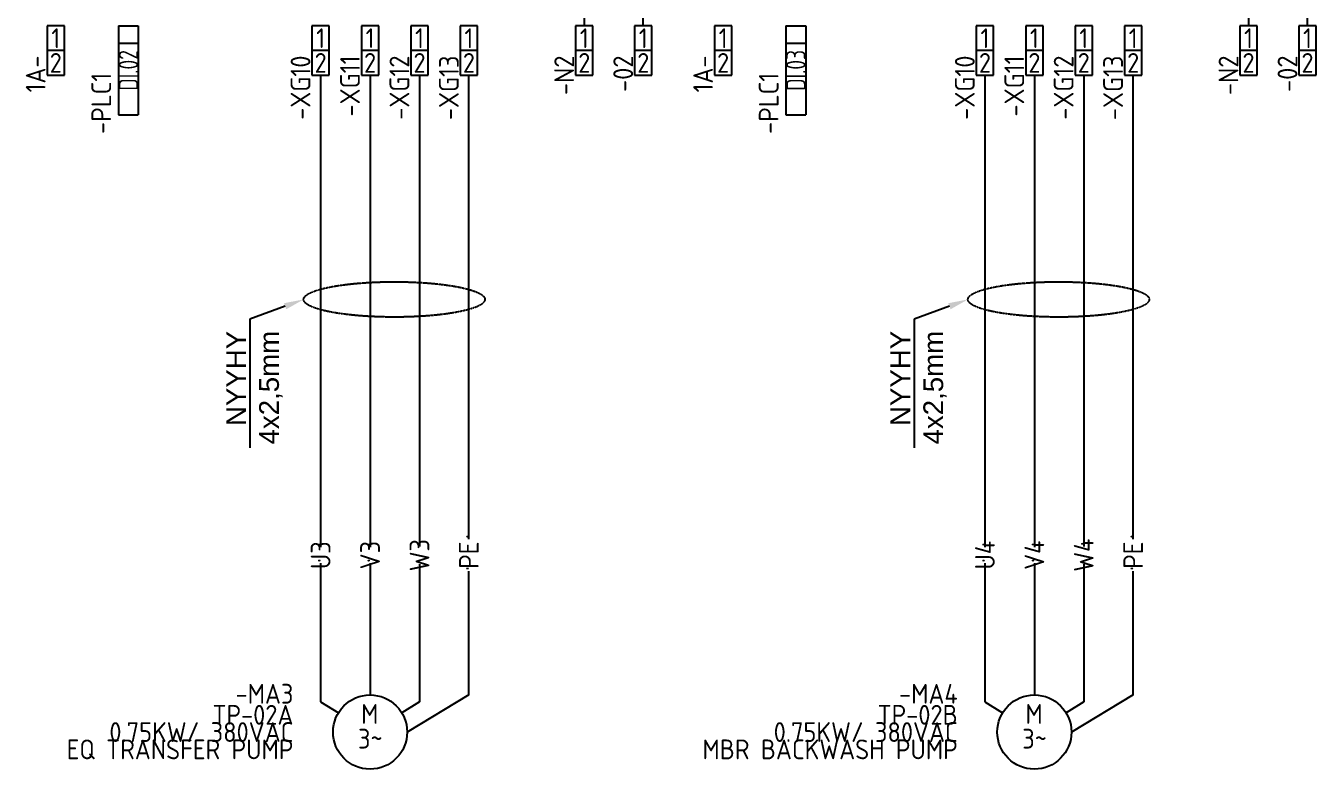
# Model space of a CAD drawing. Header units: millimetres. Extents: x 67033 to 212947, y 35102 to 335921.
# Drawn here: x 70402 to 71996, y 166280 to 167198 of the extents above; entities that cross this region are included whole.
import ezdxf
from ezdxf import colors
from ezdxf.entities.mleader import LeaderData, LeaderLine
from ezdxf.enums import TextEntityAlignment as Align
from ezdxf.math import Vec2, Vec3

# ---------------------------------------------------------------- set-up
doc = ezdxf.new("R2010")
doc.units = ezdxf.units.MM
doc.linetypes.add('DASHED', pattern=[0.75, 0.5, -0.25])
for name, color, linetype in [('DESC', 1, 'Continuous'), ('MISC', 2, 'Continuous'), ('RED_2.5mm^2', 1, 'Continuous'), ('SYMS', 7, 'Continuous'), ('TAGFIXED', 7, 'Continuous'), ('TAGS', 51, 'Continuous'), ('TERMS', 4, 'Continuous')]:
    doc.layers.add(name, color=color, linetype=linetype)
doc.styles.get("Standard").update_dxf_attribs({"font": 'arial.ttf'})
doc.styles.add('WD_IEC', font='isocp2.shx', dxfattribs={"width": 0.9, "height": 4})

# ---------------------------------------------------------------- blocks, each defined once
blk = doc.blocks.new('VSP1001')
for p, q in [((1.75, 5), (-1.75, 5)), ((-1.75, 5), (-1.75, -5)), ((1.75, -5), (1.75, 5)), ((1.75, 0), (-1.75, 0)), ((-1.75, -5), (1.75, -5))]:
    blk.add_line(p, q)
at = {"linetype": 'Continuous', "style": 'WD_IEC', "width": 0.9, "flags": 8}
blk.add_attdef('TERMDESC01', (-1, 6), '', height=2, rotation=90, dxfattribs=at)
blk.add_attdef('X2WIRE01', text='', height=2, rotation=90, dxfattribs=at).set_placement((1, 6), align=Align.TOP_LEFT)
at = {"style": 'WD_IEC'}
for tag, p in [('INST', (-4, 5)), ('LOC', (-4, 2)), ('TAG1', (-4, -1)), ('DESC1', (-4, -4.1)), ('DESC2', (-4, -7.85)), ('DESC3', (-4, -11.6))]:
    blk.add_attdef(tag, text='', height=2.5, dxfattribs=at).set_placement(p, align=Align.RIGHT)
at = {"style": 'WD_IEC', "width": 0.9, "flags": 1}
for tag, p in [('X2TERM01', (0, 5)), ('ACE_FLAG', (-0.5, 4.5)), ('CAT', (-0.96, 0.48)), ('MFG', (-0.88, 1.65)), ('ASSYCODE', (-1.03, -0.58)), ('FAMILY', (-1.03, -1.66)), ('X8TERM02', (0, -5))]:
    blk.add_attdef(tag, p, '', height=0.25, dxfattribs=at)
at = {"style": 'WD_IEC'}
for tag, p in [('TERM01', (0, 2.5)), ('TERM02', (0, -2.5))]:
    blk.add_attdef(tag, text='', height=2, dxfattribs=at).set_placement(p, align=Align.MIDDLE_CENTER)
at = {"linetype": 'Continuous', "style": 'WD_IEC', "width": 0.9, "flags": 8}
blk.add_attdef('TERMDESC02', text='', height=2, rotation=90, dxfattribs=at).set_placement((-1, -6), align=Align.RIGHT)
blk.add_attdef('X8WIRE02', text='', height=2, rotation=90, dxfattribs=at).set_placement((1, -6), align=Align.TOP_RIGHT)
blk = doc.blocks.new('VMO14')
blk.add_line((20, 7.5), (7.5, 0))
blk.add_circle((0, 0), 7.5)
at = {"style": 'WD_IEC'}
blk.add_attdef('TERM02', (-0.81, 7.4), '', height=2, rotation=90, dxfattribs=at)
for tag, p in [('INST', (-15.5, 12.75)), ('LOC', (-15.5, 9.25)), ('TAG1', (-15.5, 5.75)), ('DESC1', (-15.5, 1.5)), ('DESC2', (-15.5, -2)), ('DESC3', (-15.5, -5.5)), ('RATING1', (-15.5, -9)), ('RATING2', (-15.5, -12.5)), ('RATING3', (-15.5, -16))]:
    blk.add_attdef(tag, text='', height=2.5, dxfattribs=at).set_placement(p, align=Align.RIGHT)
at = {"style": 'WD_IEC', "flags": 1}
for tag, p, height in [('MFG', (22.75, 9), 1.5), ('CAT', (22.75, 6.5), 1.5), ('X2TERM02', (0, 7.5), 0.32), ('X2TERM04', (20, 7.5), 0.32), ('X0TERM01', (-6.4, 3.9), 0.32), ('X0TERM03', (6.4, 3.9), 0.32), ('X4LINK', (-7.5, 0), 0.32), ('X1LINK', (7.5, 0), 0.32), ('ASSYCODE', (1, -9), 1), ('FAMILY', (1, -10.5), 1), ('CATDESC', (1, -12), 1)]:
    blk.add_attdef(tag, p, '', height=height, dxfattribs=at)
at = {"style": 'WD_IEC'}
for tag, p in [('TERM04', (19, 10)), ('TERM01', (-7.47, 4.61)), ('TERM03', (9.66, 4.61))]:
    blk.add_attdef(tag, text='', height=2, rotation=90, dxfattribs=at).set_placement(p, align=Align.RIGHT)
for tag, p in [('M', (-0.06, 1.67)), ('3~', (0.05, -3.33))]:
    blk.add_attdef(tag, text='', height=2.5, dxfattribs=at).set_placement(p, align=Align.CENTER)
at = {"lineweight": 15, "style": 'WD_IEC'}
blk.add_attdef('XREF', text='', height=2.5, dxfattribs=at).set_placement((-15.5, -19.5), align=Align.RIGHT)
blk = doc.blocks.new('VT0_LGENERIC')
at = {"style": 'WD_IEC'}
blk.add_attdef('COLOR', text='', height=2.5, rotation=90, dxfattribs=at).set_placement((0, 0), align=Align.MIDDLE_CENTER)
at = {"style": 'WD_IEC', "flags": 1}
for tag, p in [('X2TERM01', (0, 4)), ('X8TERM01', (0, -4))]:
    blk.add_attdef(tag, p, '', height=0.16, rotation=90, dxfattribs=at)
at = {"style": 'WD_IEC'}
for tag, p in [('X2_TINY_DOT_DONT_REMOVE', (0, 4)), ('X8_TINY_DOT_DONT_REMOVE', (0, -4))]:
    blk.add_attdef(tag, p, '', height=0.0001, rotation=90, dxfattribs=at)
blk = doc.blocks.new('PLCIOI1TV')
for p, q in [((-2, 9), (-2, -9)), ((-2, 9), (2, 9)), ((2, 9), (2, -9)), ((-2, 5.5), (2, 5.5)), ((-2, -9), (2, -9))]:
    blk.add_line(p, q)
at = {"style": 'WD_IEC', "width": 0.9}
blk.add_attdef('TERMDESC01', text='', height=2, rotation=90, dxfattribs=at).set_placement((2.25, 10), align=Align.TOP_LEFT)
at = {"style": 'WD_IEC', "width": 0.8}
for tag, p in [('INST', (-3.5, 6.5)), ('LOC', (-3.5, 3))]:
    blk.add_attdef(tag, text='', height=2.5, dxfattribs=at).set_placement(p, align=Align.RIGHT)
for tag, height, p in [('TERM01', 2, (0, 7.25)), ('TAGA01', 2.5, (0, 0))]:
    blk.add_attdef(tag, text='', height=height, rotation=90, dxfattribs=at).set_placement(p, align=Align.MIDDLE)
at = {"style": 'WD_IEC', "flags": 1}
blk.add_attdef('X2TERM01', text='', height=0.25, rotation=90, dxfattribs=at).set_placement((0, 9), align=Align.RIGHT)
at = {"style": 'WD_IEC', "width": 0.9}
blk.add_attdef('LINE1', text='', height=2.5, rotation=90, dxfattribs=at).set_placement((4.41, 1), align=Align.CENTER)
blk.add_attdef('LINE2', text='', height=2.5, rotation=90, dxfattribs=at).set_placement((5.02, 1), align=Align.TOP_CENTER)
at = {"style": 'WD_IEC'}
for tag, p in [('TAG1', (-3.5, -0.5)), ('XREF', (-3.5, -4.5))]:
    blk.add_attdef(tag, text='', height=2.5, dxfattribs=at).set_placement(p, align=Align.RIGHT)
at = {"linetype": 'Continuous', "style": 'WD_IEC', "flags": 9}
for tag, p in [('ASSYCODE', (-2.39, -1.18)), ('FAMILY', (-2.39, -7.68))]:
    blk.add_attdef(tag, text='', height=0.16, rotation=90, dxfattribs=at).set_placement(p, align=Align.CENTER)
at = {"style": 'WD_IEC'}
for tag, width, p in [('MFG', 0.8, (-7, -20)), ('DESC', 0.8, (-4, -20)), ('DESCA01', 0.9, (-0.5, -20)), ('DESCB01', 0.9, (2.5, -20)), ('DESCC01', 0.9, (5.5, -20)), ('DESCD01', 0.9, (8.5, -20)), ('DESCE01', 0.9, (11.5, -20)), ('CAT', 0.9, (-7, -27))]:
    blk.add_attdef(tag, text='', height=2.5, rotation=90, dxfattribs=dict(at, width=width)).set_placement(p, align=Align.RIGHT)

msp = doc.modelspace()

# ---------------------------------------------------------------- linework, layer by layer
at = {"linetype": 'DASHED'}
msp.add_ellipse((70856.9, 166860.2), major_axis=(-112, 0), ratio=0.194696, dxfattribs=at)
at = {"color": 2, "linetype": 'DASHED'}
msp.add_ellipse((71677.8, 166860.2), major_axis=(-112, 0), ratio=0.194696, dxfattribs=at)
at = {"layer": 'RED_2.5mm^2', "color": 5}
for p, q in [((71091.7, 167369.9), (71091.7, 167198.2)), ((71912.5, 167369.9), (71912.5, 167198.2))]:
    msp.add_line(p, q, dxfattribs=at)
at = {"layer": 'RED_2.5mm^2'}
for p, q in [((71164.6, 167198.2), (71164.6, 167371)), ((71985.4, 167198.2), (71985.4, 167371)), ((70765.9, 167137.1), (70765.9, 166554.2)), ((70827, 167137.1), (70827, 166554.2)), ((70888.1, 167137.1), (70888.1, 166555.2)), ((71586.8, 167137.1), (71586.8, 166554.2)), ((71647.9, 167137.1), (71647.9, 166554.2)), ((71708.9, 167137.1), (71708.9, 166555.2)), ((70765.9, 166534.4), (70765.9, 166363)), ((70827, 166534.4), (70827, 166371.6)), ((70888.1, 166533.4), (70888.1, 166363)), ((71586.8, 166534.4), (71586.8, 166363)), ((71647.9, 166534.4), (71647.9, 166371.6)), ((71708.9, 166533.4), (71708.9, 166363)), ((70765.9, 166363), (70787.9, 166349.6)), ((70888.1, 166363), (70866.1, 166349.6)), ((71586.8, 166363), (71608.7, 166349.6)), ((71708.9, 166363), (71687, 166349.6))]:
    msp.add_line(p, q, dxfattribs=at)
at = {"layer": 'RED_2.5mm^2', "color": 2}
for p, q in [((70949.1, 166564), (70949.1, 167137.1)), ((71770, 166564), (71770, 167137.1)), ((70949.1, 166371.6), (70949.1, 166524.6)), ((71770, 166371.6), (71770, 166524.6))]:
    msp.add_line(p, q, dxfattribs=at)

# ---------------------------------------------------------------- block references
at = {"layer": 'SYMS'}
ref = msp.add_blockref('VSP1001', (70438.6, 167167.7), dxfattribs=dict(at, xscale=6.107617336975006, yscale=6.107617336975006, zscale=6.107617336975006))
ref.add_attrib('TAG1', '1A-', dxfattribs={"layer": 'TAGS', "height": 24.43, "rotation": 90, "style": 'WD_IEC'}).set_placement((70426, 167161.5), align=Align.RIGHT)
ref.add_attrib('TERM01', '1', dxfattribs={"layer": 'TERMS', "height": 24.4, "style": 'WD_IEC'}).set_placement((70438.6, 167182.9), align=Align.MIDDLE_CENTER)
ref.add_attrib('TERM02', '2', dxfattribs={"layer": 'TERMS', "height": 24.4, "style": 'WD_IEC'}).set_placement((70438.6, 167152.4), align=Align.MIDDLE_CENTER)
ref = msp.add_blockref('PLCIOI1TV', (70528.4, 167143.2), dxfattribs=dict(at, xscale=6.107617336975006, yscale=6.107617336975006, zscale=6.107617336975006))
ref.add_attrib('TAGA01', 'DI.02', dxfattribs={"layer": 'TAGS', "height": 24.43, "rotation": 90, "style": 'WD_IEC', "width": 0.8}).set_placement((70528.4, 167143.2), align=Align.MIDDLE)
ref.add_attrib('TAG1', '-PLC1', dxfattribs={"layer": 'TAGS', "height": 24.43, "rotation": 90, "style": 'WD_IEC'}).set_placement((70507, 167140.2), align=Align.RIGHT)
ref = msp.add_blockref('VSP1001', (70765.9, 167167.7), dxfattribs=dict(at, xscale=6.107617336975006, yscale=6.107617336975006, zscale=6.107617336975006))
ref.add_attrib('TAG1', '-XG10', dxfattribs={"layer": 'TAGS', "height": 24.43, "rotation": 90, "style": 'WD_IEC'}).set_placement((70753.3, 167161.5), align=Align.RIGHT)
ref.add_attrib('TERM01', '1', dxfattribs={"layer": 'TERMS', "height": 24.4, "style": 'WD_IEC'}).set_placement((70765.9, 167182.9), align=Align.MIDDLE_CENTER)
ref.add_attrib('TERM02', '2', dxfattribs={"layer": 'TERMS', "height": 24.4, "style": 'WD_IEC'}).set_placement((70765.9, 167152.4), align=Align.MIDDLE_CENTER)
ref = msp.add_blockref('VSP1001', (70827, 167167.7), dxfattribs=dict(at, xscale=6.107617336975006, yscale=6.107617336975006, zscale=6.107617336975006))
ref.add_attrib('TAG1', '-XG11', dxfattribs={"layer": 'TAGS', "height": 24.43, "rotation": 90, "style": 'WD_IEC'}).set_placement((70814.4, 167161.5), align=Align.RIGHT)
ref.add_attrib('TERM01', '1', dxfattribs={"layer": 'TERMS', "height": 24.4, "style": 'WD_IEC'}).set_placement((70827, 167182.9), align=Align.MIDDLE_CENTER)
ref.add_attrib('TERM02', '2', dxfattribs={"layer": 'TERMS', "height": 24.4, "style": 'WD_IEC'}).set_placement((70827, 167152.4), align=Align.MIDDLE_CENTER)
ref = msp.add_blockref('VSP1001', (70888.1, 167167.7), dxfattribs=dict(at, xscale=6.107617336975006, yscale=6.107617336975006, zscale=6.107617336975006))
ref.add_attrib('TAG1', '-XG12', dxfattribs={"layer": 'TAGS', "height": 24.43, "rotation": 90, "style": 'WD_IEC'}).set_placement((70875.5, 167161.5), align=Align.RIGHT)
ref.add_attrib('TERM01', '1', dxfattribs={"layer": 'TERMS', "height": 24.4, "style": 'WD_IEC'}).set_placement((70888.1, 167182.9), align=Align.MIDDLE_CENTER)
ref.add_attrib('TERM02', '2', dxfattribs={"layer": 'TERMS', "height": 24.4, "style": 'WD_IEC'}).set_placement((70888.1, 167152.4), align=Align.MIDDLE_CENTER)
ref = msp.add_blockref('VSP1001', (70949.1, 167167.7), dxfattribs=dict(at, xscale=6.107617336975006, yscale=6.107617336975006, zscale=6.107617336975006))
ref.add_attrib('TAG1', '-XG13', dxfattribs={"layer": 'TAGS', "height": 24.43, "rotation": 90, "style": 'WD_IEC'}).set_placement((70936.6, 167161.5), align=Align.RIGHT)
ref.add_attrib('TERM01', '1', dxfattribs={"layer": 'TERMS', "height": 24.4, "style": 'WD_IEC'}).set_placement((70949.1, 167182.9), align=Align.MIDDLE_CENTER)
ref.add_attrib('TERM02', '2', dxfattribs={"layer": 'TERMS', "height": 24.4, "style": 'WD_IEC'}).set_placement((70949.1, 167152.4), align=Align.MIDDLE_CENTER)
ref = msp.add_blockref('VSP1001', (71091.7, 167167.7), dxfattribs=dict(at, xscale=6.107617336975006, yscale=6.107617336975006, zscale=6.107617336975006))
ref.add_attrib('TAG1', '-N2', dxfattribs={"layer": 'TAGS', "height": 24.43, "rotation": 90, "style": 'WD_IEC'}).set_placement((71079.1, 167161.5), align=Align.RIGHT)
ref.add_attrib('TERM01', '1', dxfattribs={"layer": 'TERMS', "height": 24.4, "style": 'WD_IEC'}).set_placement((71091.7, 167182.9), align=Align.MIDDLE_CENTER)
ref.add_attrib('TERM02', '2', dxfattribs={"layer": 'TERMS', "height": 24.4, "style": 'WD_IEC'}).set_placement((71091.7, 167152.4), align=Align.MIDDLE_CENTER)
ref = msp.add_blockref('VSP1001', (71164.6, 167167.7), dxfattribs=dict(at, xscale=6.107617336975006, yscale=6.107617336975006, zscale=6.107617336975006))
ref.add_attrib('TAG1', '-02', dxfattribs={"layer": 'TAGS', "height": 24.43, "rotation": 90, "style": 'WD_IEC'}).set_placement((71152, 167161.5), align=Align.RIGHT)
ref.add_attrib('TERM01', '1', dxfattribs={"layer": 'TERMS', "height": 24.4, "style": 'WD_IEC'}).set_placement((71164.6, 167182.9), align=Align.MIDDLE_CENTER)
ref.add_attrib('TERM02', '2', dxfattribs={"layer": 'TERMS', "height": 24.4, "style": 'WD_IEC'}).set_placement((71164.6, 167152.4), align=Align.MIDDLE_CENTER)
ref = msp.add_blockref('VSP1001', (71263.3, 167167.7), dxfattribs=dict(at, xscale=6.107617336975006, yscale=6.107617336975006, zscale=6.107617336975006))
ref.add_attrib('TAG1', '1A-', dxfattribs={"layer": 'TAGS', "height": 24.43, "rotation": 90, "style": 'WD_IEC'}).set_placement((71250.7, 167161.5), align=Align.RIGHT)
ref.add_attrib('TERM01', '1', dxfattribs={"layer": 'TERMS', "height": 24.4, "style": 'WD_IEC'}).set_placement((71263.3, 167182.9), align=Align.MIDDLE_CENTER)
ref.add_attrib('TERM02', '2', dxfattribs={"layer": 'TERMS', "height": 24.4, "style": 'WD_IEC'}).set_placement((71263.3, 167152.4), align=Align.MIDDLE_CENTER)
ref = msp.add_blockref('PLCIOI1TV', (71353.1, 167143.2), dxfattribs=dict(at, xscale=6.107617336975006, yscale=6.107617336975006, zscale=6.107617336975006))
ref.add_attrib('TAGA01', 'DI.03', dxfattribs={"layer": 'TAGS', "height": 24.43, "rotation": 90, "style": 'WD_IEC', "width": 0.8}).set_placement((71353.1, 167143.2), align=Align.MIDDLE)
ref.add_attrib('TAG1F', '-PLC1', dxfattribs={"layer": 'TAGFIXED', "height": 24.43, "rotation": 90, "style": 'WD_IEC'}).set_placement((71331.8, 167140.2), align=Align.RIGHT)
ref = msp.add_blockref('VSP1001', (71586.8, 167167.7), dxfattribs=dict(at, xscale=6.107617336975006, yscale=6.107617336975006, zscale=6.107617336975006))
ref.add_attrib('TAG1', '-XG10', dxfattribs={"layer": 'TAGS', "height": 24.43, "rotation": 90, "style": 'WD_IEC'}).set_placement((71574.2, 167161.5), align=Align.RIGHT)
ref.add_attrib('TERM01', '1', dxfattribs={"layer": 'TERMS', "height": 24.4, "style": 'WD_IEC'}).set_placement((71586.8, 167182.9), align=Align.MIDDLE_CENTER)
ref.add_attrib('TERM02', '2', dxfattribs={"layer": 'TERMS', "height": 24.4, "style": 'WD_IEC'}).set_placement((71586.8, 167152.4), align=Align.MIDDLE_CENTER)
ref = msp.add_blockref('VSP1001', (71647.9, 167167.7), dxfattribs=dict(at, xscale=6.107617336975006, yscale=6.107617336975006, zscale=6.107617336975006))
ref.add_attrib('TAG1', '-XG11', dxfattribs={"layer": 'TAGS', "height": 24.43, "rotation": 90, "style": 'WD_IEC'}).set_placement((71635.3, 167161.5), align=Align.RIGHT)
ref.add_attrib('TERM01', '1', dxfattribs={"layer": 'TERMS', "height": 24.4, "style": 'WD_IEC'}).set_placement((71647.9, 167182.9), align=Align.MIDDLE_CENTER)
ref.add_attrib('TERM02', '2', dxfattribs={"layer": 'TERMS', "height": 24.4, "style": 'WD_IEC'}).set_placement((71647.9, 167152.4), align=Align.MIDDLE_CENTER)
ref = msp.add_blockref('VSP1001', (71708.9, 167167.7), dxfattribs=dict(at, xscale=6.107617336975006, yscale=6.107617336975006, zscale=6.107617336975006))
ref.add_attrib('TAG1', '-XG12', dxfattribs={"layer": 'TAGS', "height": 24.43, "rotation": 90, "style": 'WD_IEC'}).set_placement((71696.3, 167161.5), align=Align.RIGHT)
ref.add_attrib('TERM01', '1', dxfattribs={"layer": 'TERMS', "height": 24.4, "style": 'WD_IEC'}).set_placement((71708.9, 167182.9), align=Align.MIDDLE_CENTER)
ref.add_attrib('TERM02', '2', dxfattribs={"layer": 'TERMS', "height": 24.4, "style": 'WD_IEC'}).set_placement((71708.9, 167152.4), align=Align.MIDDLE_CENTER)
ref = msp.add_blockref('VSP1001', (71770, 167167.7), dxfattribs=dict(at, xscale=6.107617336975006, yscale=6.107617336975006, zscale=6.107617336975006))
ref.add_attrib('TAG1', '-XG13', dxfattribs={"layer": 'TAGS', "height": 24.43, "rotation": 90, "style": 'WD_IEC'}).set_placement((71757.4, 167161.5), align=Align.RIGHT)
ref.add_attrib('TERM01', '1', dxfattribs={"layer": 'TERMS', "height": 24.4, "style": 'WD_IEC'}).set_placement((71770, 167182.9), align=Align.MIDDLE_CENTER)
ref.add_attrib('TERM02', '2', dxfattribs={"layer": 'TERMS', "height": 24.4, "style": 'WD_IEC'}).set_placement((71770, 167152.4), align=Align.MIDDLE_CENTER)
ref = msp.add_blockref('VSP1001', (71912.5, 167167.7), dxfattribs=dict(at, xscale=6.107617336975006, yscale=6.107617336975006, zscale=6.107617336975006))
ref.add_attrib('TAG1', '-N2', dxfattribs={"layer": 'TAGS', "height": 24.43, "rotation": 90, "style": 'WD_IEC'}).set_placement((71900, 167161.5), align=Align.RIGHT)
ref.add_attrib('TERM01', '1', dxfattribs={"layer": 'TERMS', "height": 24.4, "style": 'WD_IEC'}).set_placement((71912.5, 167182.9), align=Align.MIDDLE_CENTER)
ref.add_attrib('TERM02', '2', dxfattribs={"layer": 'TERMS', "height": 24.4, "style": 'WD_IEC'}).set_placement((71912.5, 167152.4), align=Align.MIDDLE_CENTER)
ref = msp.add_blockref('VSP1001', (71985.4, 167167.7), dxfattribs=dict(at, xscale=6.107617336975006, yscale=6.107617336975006, zscale=6.107617336975006))
ref.add_attrib('TAG1', '-02', dxfattribs={"layer": 'TAGS', "height": 24.43, "rotation": 90, "style": 'WD_IEC'}).set_placement((71972.9, 167161.5), align=Align.RIGHT)
ref.add_attrib('TERM01', '1', dxfattribs={"layer": 'TERMS', "height": 24.4, "style": 'WD_IEC'}).set_placement((71985.4, 167182.9), align=Align.MIDDLE_CENTER)
ref.add_attrib('TERM02', '2', dxfattribs={"layer": 'TERMS', "height": 24.4, "style": 'WD_IEC'}).set_placement((71985.4, 167152.4), align=Align.MIDDLE_CENTER)
ref = msp.add_blockref('VT0_LGENERIC', (70949.1, 166544.3), dxfattribs=dict(at, xscale=6.107617336975006, yscale=6.107617336975006, zscale=6.107617336975006))
ref.add_attrib('X8_TINY_DOT_DONT_REMOVE', '.', (70949.1, 166524.6), dxfattribs={"layer": 'MISC', "height": 24.4, "rotation": 90, "style": 'WD_IEC'})
ref.add_attrib('X2_TINY_DOT_DONT_REMOVE', '.', (70949.1, 166564), dxfattribs={"layer": 'MISC', "height": 24.4, "rotation": 90, "style": 'WD_IEC'})
ref.add_attrib('COLOR', 'PE', dxfattribs={"layer": 'MISC', "height": 24.43, "rotation": 90, "style": 'WD_IEC'}).set_placement((70949.1, 166544.3), align=Align.MIDDLE_CENTER)
ref = msp.add_blockref('VT0_LGENERIC', (71770, 166544.3), dxfattribs=dict(at, xscale=6.107617336975006, yscale=6.107617336975006, zscale=6.107617336975006))
ref.add_attrib('X8_TINY_DOT_DONT_REMOVE', '.', (71770, 166524.6), dxfattribs={"layer": 'MISC', "height": 24.4, "rotation": 90, "style": 'WD_IEC'})
ref.add_attrib('X2_TINY_DOT_DONT_REMOVE', '.', (71770, 166564), dxfattribs={"layer": 'MISC', "height": 24.4, "rotation": 90, "style": 'WD_IEC'})
ref.add_attrib('COLOR', 'PE', dxfattribs={"layer": 'MISC', "height": 24.43, "rotation": 90, "style": 'WD_IEC'}).set_placement((71770, 166544.3), align=Align.MIDDLE_CENTER)
ref = msp.add_blockref('VT0_LGENERIC', (70765.9, 166544.3), dxfattribs=dict(at, xscale=6.107617336975006, yscale=6.107617336975006, zscale=6.107617336975006))
ref.add_attrib('X8_TINY_DOT_DONT_REMOVE', '.', (70765.9, 166534.4), dxfattribs={"layer": 'MISC', "height": 24.4, "rotation": 90, "style": 'WD_IEC'})
ref.add_attrib('X2_TINY_DOT_DONT_REMOVE', '.', (70765.9, 166554.2), dxfattribs={"layer": 'MISC', "height": 24.4, "rotation": 90, "style": 'WD_IEC'})
ref.add_attrib('COLOR', 'U3', dxfattribs={"layer": 'MISC', "height": 24.43, "rotation": 90, "style": 'WD_IEC'}).set_placement((70765.9, 166544.3), align=Align.MIDDLE_CENTER)
ref = msp.add_blockref('VT0_LGENERIC', (70827, 166544.3), dxfattribs=dict(at, xscale=6.107617336975006, yscale=6.107617336975006, zscale=6.107617336975006))
ref.add_attrib('X8_TINY_DOT_DONT_REMOVE', '.', (70827, 166534.4), dxfattribs={"layer": 'MISC', "height": 24.4, "rotation": 90, "style": 'WD_IEC'})
ref.add_attrib('X2_TINY_DOT_DONT_REMOVE', '.', (70827, 166554.2), dxfattribs={"layer": 'MISC', "height": 24.4, "rotation": 90, "style": 'WD_IEC'})
ref.add_attrib('COLOR', 'V3', dxfattribs={"layer": 'MISC', "height": 24.43, "rotation": 90, "style": 'WD_IEC'}).set_placement((70827, 166544.3), align=Align.MIDDLE_CENTER)
ref = msp.add_blockref('VT0_LGENERIC', (70888.1, 166544.3), dxfattribs=dict(at, xscale=6.107617336975006, yscale=6.107617336975006, zscale=6.107617336975006))
ref.add_attrib('X8_TINY_DOT_DONT_REMOVE', '.', (70888.1, 166533.4), dxfattribs={"layer": 'MISC', "height": 24.4, "rotation": 90, "style": 'WD_IEC'})
ref.add_attrib('X2_TINY_DOT_DONT_REMOVE', '.', (70888.1, 166555.2), dxfattribs={"layer": 'MISC', "height": 24.4, "rotation": 90, "style": 'WD_IEC'})
ref.add_attrib('COLOR', 'W3', dxfattribs={"layer": 'MISC', "height": 24.43, "rotation": 90, "style": 'WD_IEC'}).set_placement((70888.1, 166544.3), align=Align.MIDDLE_CENTER)
ref = msp.add_blockref('VT0_LGENERIC', (71586.8, 166544.3), dxfattribs=dict(at, xscale=6.107617336975006, yscale=6.107617336975006, zscale=6.107617336975006))
ref.add_attrib('X8_TINY_DOT_DONT_REMOVE', '.', (71586.8, 166534.4), dxfattribs={"layer": 'MISC', "height": 24.4, "rotation": 90, "style": 'WD_IEC'})
ref.add_attrib('X2_TINY_DOT_DONT_REMOVE', '.', (71586.8, 166554.2), dxfattribs={"layer": 'MISC', "height": 24.4, "rotation": 90, "style": 'WD_IEC'})
ref.add_attrib('COLOR', 'U4', dxfattribs={"layer": 'MISC', "height": 24.43, "rotation": 90, "style": 'WD_IEC'}).set_placement((71586.8, 166544.3), align=Align.MIDDLE_CENTER)
ref = msp.add_blockref('VT0_LGENERIC', (71647.9, 166544.3), dxfattribs=dict(at, xscale=6.107617336975006, yscale=6.107617336975006, zscale=6.107617336975006))
ref.add_attrib('X8_TINY_DOT_DONT_REMOVE', '.', (71647.9, 166534.4), dxfattribs={"layer": 'MISC', "height": 24.4, "rotation": 90, "style": 'WD_IEC'})
ref.add_attrib('X2_TINY_DOT_DONT_REMOVE', '.', (71647.9, 166554.2), dxfattribs={"layer": 'MISC', "height": 24.4, "rotation": 90, "style": 'WD_IEC'})
ref.add_attrib('COLOR', 'V4', dxfattribs={"layer": 'MISC', "height": 24.43, "rotation": 90, "style": 'WD_IEC'}).set_placement((71647.9, 166544.3), align=Align.MIDDLE_CENTER)
ref = msp.add_blockref('VT0_LGENERIC', (71708.9, 166544.3), dxfattribs=dict(at, xscale=6.107617336975006, yscale=6.107617336975006, zscale=6.107617336975006))
ref.add_attrib('X8_TINY_DOT_DONT_REMOVE', '.', (71708.9, 166533.4), dxfattribs={"layer": 'MISC', "height": 24.4, "rotation": 90, "style": 'WD_IEC'})
ref.add_attrib('X2_TINY_DOT_DONT_REMOVE', '.', (71708.9, 166555.2), dxfattribs={"layer": 'MISC', "height": 24.4, "rotation": 90, "style": 'WD_IEC'})
ref.add_attrib('COLOR', 'W4', dxfattribs={"layer": 'MISC', "height": 24.43, "rotation": 90, "style": 'WD_IEC'}).set_placement((71708.9, 166544.3), align=Align.MIDDLE_CENTER)
ref = msp.add_blockref('VMO14', (70827, 166325.8), dxfattribs=dict(at, xscale=6.107617336975006, yscale=6.107617336975006, zscale=6.107617336975006))
ref.add_attrib('M', 'M', dxfattribs={"layer": 'MISC', "height": 24.4, "style": 'WD_IEC'}).set_placement((70826.6, 166336), align=Align.CENTER)
ref.add_attrib('3~', '3~', dxfattribs={"layer": 'MISC', "height": 24.43, "style": 'WD_IEC'}).set_placement((70827.3, 166305.4), align=Align.CENTER)
ref.add_attrib('DESC3', 'EQ TRANSFER PUMP', dxfattribs={"layer": 'DESC', "height": 24.43, "style": 'WD_IEC'}).set_placement((70732.3, 166292.2), align=Align.RIGHT)
ref.add_attrib('DESC2', '0.75KW/ 380VAC', dxfattribs={"layer": 'DESC', "height": 24.43, "style": 'WD_IEC'}).set_placement((70732.3, 166313.6), align=Align.RIGHT)
ref.add_attrib('DESC1', 'TP-02A', dxfattribs={"layer": 'DESC', "height": 24.43, "style": 'WD_IEC'}).set_placement((70732.3, 166334.9), align=Align.RIGHT)
ref.add_attrib('TAG1', '-MA3', dxfattribs={"layer": 'TAGS', "height": 24.43, "style": 'WD_IEC'}).set_placement((70732.3, 166360.9), align=Align.RIGHT)
ref = msp.add_blockref('VMO14', (71647.9, 166325.8), dxfattribs=dict(at, xscale=6.107617336975006, yscale=6.107617336975006, zscale=6.107617336975006))
ref.add_attrib('M', 'M', dxfattribs={"layer": 'MISC', "height": 24.4, "style": 'WD_IEC'}).set_placement((71647.5, 166336), align=Align.CENTER)
ref.add_attrib('3~', '3~', dxfattribs={"layer": 'MISC', "height": 24.43, "style": 'WD_IEC'}).set_placement((71648.1, 166305.4), align=Align.CENTER)
ref.add_attrib('DESC3', 'MBR BACKWASH PUMP', dxfattribs={"layer": 'DESC', "height": 24.43, "style": 'WD_IEC'}).set_placement((71553.2, 166292.2), align=Align.RIGHT)
ref.add_attrib('DESC2', '0.75KW/ 380VAC', dxfattribs={"layer": 'DESC', "height": 24.43, "style": 'WD_IEC'}).set_placement((71553.2, 166313.6), align=Align.RIGHT)
ref.add_attrib('DESC1', 'TP-02B', dxfattribs={"layer": 'DESC', "height": 24.43, "style": 'WD_IEC'}).set_placement((71553.2, 166334.9), align=Align.RIGHT)
ref.add_attrib('TAG1', '-MA4', dxfattribs={"layer": 'TAGS', "height": 24.43, "style": 'WD_IEC'}).set_placement((71553.2, 166360.9), align=Align.RIGHT)

# ---------------------------------------------------------------- leaders
ml = msp.add_multileader_mtext('Standard')
ml.set_content('NYYHY^J4x2,5mm', color=256)
ml.set_leader_properties()
ml.build(insert=Vec2(0, 0))
ml.multileader.update_dxf_attribs({"text_right_attachment_type": 6, "dogleg_length": 0.36, "arrow_head_size": 24.4})
ctx = ml.context
ctx.base_point, ctx.char_height, ctx.arrow_head_size, ctx.landing_gap_size, ctx.plane_origin, ctx.plane_x_axis, ctx.plane_y_axis = Vec3(70663.8, 166671.5), 24.43, 24.4, 12.2, Vec3(70744.9, 166860.2), Vec3(0, 1), Vec3(-1, 0)
ctx.right_attachment, ctx.text_align_type = 6, 2
notes = []
notes.append((ctx, [(0, (1, 1, 0), (70678.5, 166835.8), (0, -1), 2.2, [(0, [(70744.9, 166860.2)], 0, [])])]))
ctx.mtext.insert, ctx.mtext.text_direction, ctx.mtext.rotation, ctx.mtext.alignment, ctx.mtext.flow_direction = Vec3(70649.2, 166821.4), Vec3(0, 1), 1.570796, 3, 5
ml = msp.add_multileader_mtext('Standard')
ml.set_content('NYYHY^J4x2,5mm', color=256)
ml.set_leader_properties()
ml.build(insert=Vec2(0, 0))
ml.multileader.update_dxf_attribs({"text_right_attachment_type": 6, "dogleg_length": 0.36, "arrow_head_size": 24.4})
ctx = ml.context
ctx.base_point, ctx.char_height, ctx.arrow_head_size, ctx.landing_gap_size, ctx.plane_origin, ctx.plane_x_axis, ctx.plane_y_axis = Vec3(71484.7, 166671.5), 24.43, 24.4, 12.2, Vec3(71565.8, 166860.2), Vec3(0, 1), Vec3(-1, 0)
ctx.right_attachment, ctx.text_align_type = 6, 2
notes.append((ctx, [(0, (1, 1, 0), (71499.3, 166835.8), (0, -1), 2.2, [(0, [(71565.8, 166860.2)], 0, [])])]))
ctx.mtext.insert, ctx.mtext.text_direction, ctx.mtext.rotation, ctx.mtext.alignment, ctx.mtext.flow_direction = Vec3(71470, 166821.4), Vec3(0, 1), 1.570796, 3, 5
for ctx, leaders in notes:
    for number, flags, end, landing, length, lines in leaders:
        leader = LeaderData()
        leader.index, (leader.has_last_leader_line, leader.has_dogleg_vector, leader.attachment_direction) = number, flags
        leader.last_leader_point, leader.dogleg_vector, leader.dogleg_length = Vec3(end), Vec3(landing), length
        for number, points, colour, breaks in lines:
            line = LeaderLine()
            line.index, line.vertices, line.color, line.breaks = number, Vec3.list(points), colors.encode_raw_color(colour), breaks
            leader.lines.append(line)
        ctx.leaders.append(leader)

doc.saveas('drawing.dxf')
